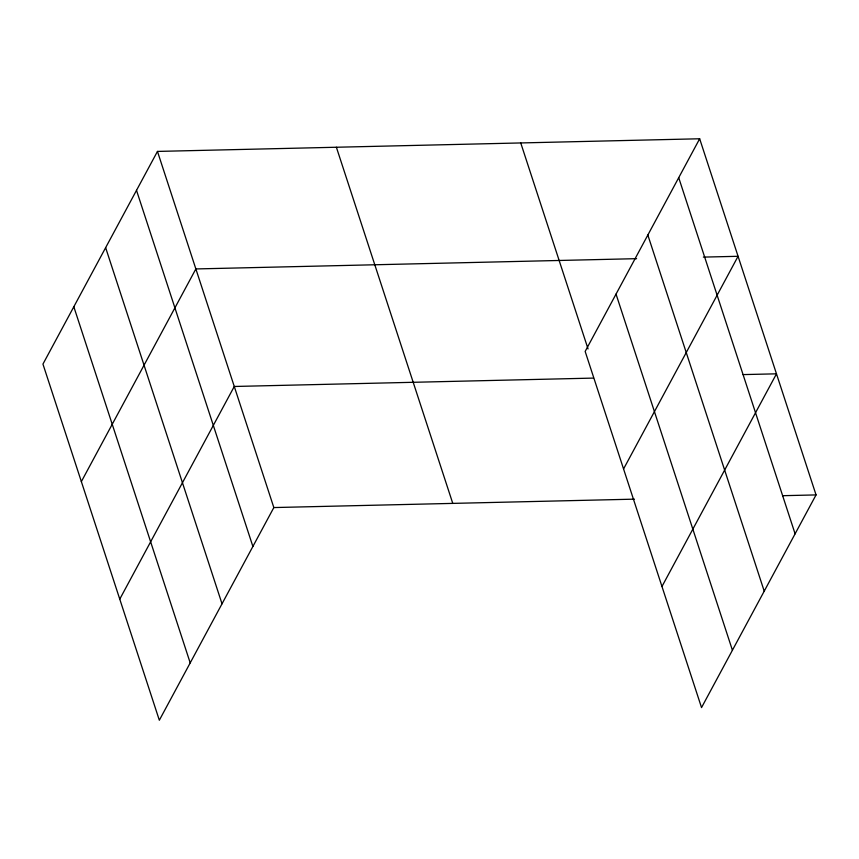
<?xml version="1.0" encoding="UTF-8"?>
<svg xmlns="http://www.w3.org/2000/svg" width="859" height="859" viewBox="0 0 859 859"><rect width="100%" height="100%" fill="white"/><g stroke="black" fill="none" stroke-linecap="round" stroke-linejoin="round"><path stroke-width="1.29" d="M157.465 151.42L42.95 364.087L159.334 720.229L273.838 507.562L157.465 151.42L699.666 138.771L816.05 494.913L701.535 707.58L585.162 351.438L699.666 138.771M81.358 481.609L195.863 268.942L636.594 258.666M119.766 599.142L234.271 386.475L593.548 378.089M623.559 468.96L738.074 256.293L703.36 257.109M661.967 586.493L776.482 373.826L743.099 374.599M273.838 507.562L634.447 499.154M782.667 495.697L816.05 494.913M678.717 177.684L795.101 533.826M647.836 235.022L764.22 591.164M616.032 294.1L732.416 650.242M520.737 142.938L588.05 348.937M336.384 147.243L452.768 503.385M136.506 190.333L252.89 546.474M105.636 247.671L222.019 603.813M73.82 306.749L190.204 662.89"/></g></svg>
